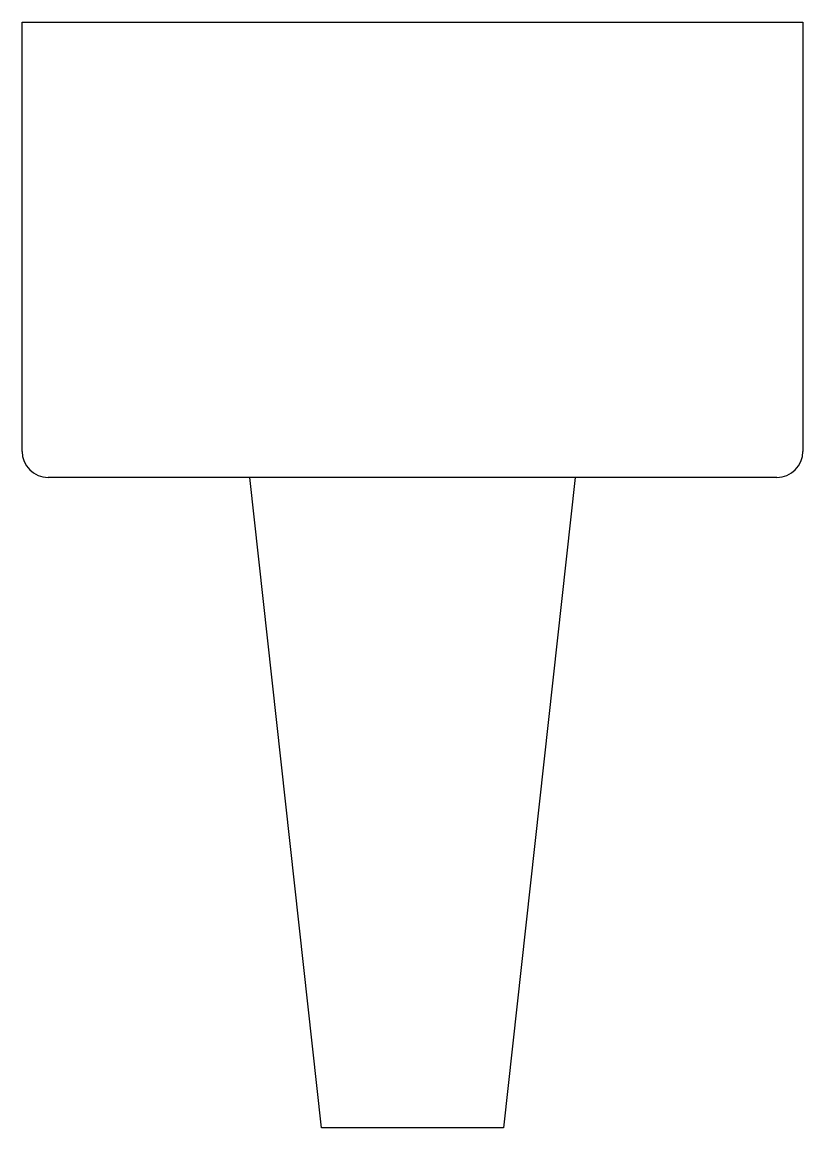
# Model space of a CAD drawing. Extents: x 11.421 to 12.021, y 22.726 to 23.576.
import ezdxf

# ---------------------------------------------------------------- set-up
doc = ezdxf.new("R2010")
doc.units = 0
doc.header["$MEASUREMENT"] = 0
doc.layers.add('A-PEÇAS', color=2, linetype='CONTINUOUS')

msp = doc.modelspace()

# ---------------------------------------------------------------- linework, layer by layer
at = {"layer": 'A-PEÇAS'}
for p, q in [((11.42072, 23.57565), (12.02072, 23.57565)), ((11.42072, 23.24565), (11.42072, 23.57565)), ((12.02072, 23.57565), (12.02072, 23.24565)), ((12.00072, 23.22565), (11.44072, 23.22565)), ((11.65072, 22.72565), (11.59572, 23.22565)), ((11.84572, 23.22565), (11.79072, 22.72565)), ((11.79072, 22.72565), (11.65072, 22.72565))]:
    msp.add_line(p, q, dxfattribs=at)
for centre, start, end in [((11.44072, 23.24565), 180, 270), ((12.00072, 23.24565), 270, 0)]:
    msp.add_arc(centre, 0.02, start, end, dxfattribs=at)

doc.saveas('drawing.dxf')
